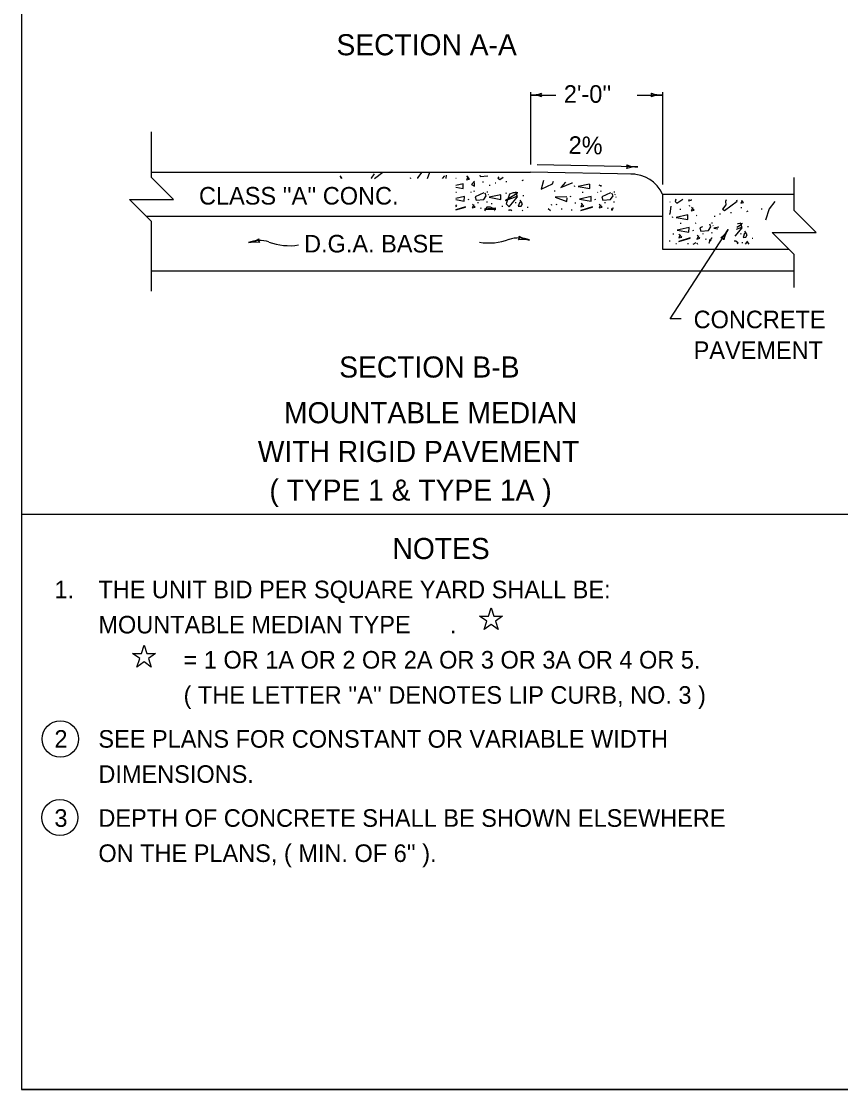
# Model space of a CAD drawing. Extents: x 1007 to 1035.5, y 1000.5 to 1021.5.
# Drawn here: x 1007 to 1016.32, y 1000.5 to 1012.65 of the extents above; entities that cross this region are included whole.
import ezdxf

# ---------------------------------------------------------------- set-up
doc = ezdxf.new("R2010")
doc.units = 0
for name, color, linetype in [('Level 1', 7, 'Continuous'), ('Level 10', 7, 'Continuous'), ('Level 11', 7, 'Continuous')]:
    doc.layers.add(name, color=color, linetype=linetype)

msp = doc.modelspace()

# ---------------------------------------------------------------- linework, layer by layer
at = {"layer": 'Level 1'}
for p, q in [((1012.79, 1011.849), (1012.79, 1011.026)), ((1012.79, 1011.815), (1013.079, 1011.815)), ((1012.912, 1011.815), (1013.03, 1011.815)), ((1014.005, 1011.815), (1014.29, 1011.815)), ((1014.023, 1011.815), (1014.29, 1011.815)), ((1014.29, 1011.849), (1014.29, 1010.796)), ((1014.011, 1010.998), (1012.866, 1011.022)), ((1008.481, 1010.937), (1012.79, 1010.937)), ((1013.976, 1010.913), (1012.79, 1010.937)), ((1014.29, 1010.687), (1014.29, 1010.062)), ((1014.29, 1010.687), (1015.79, 1010.687)), ((1008.419, 1010.437), (1014.29, 1010.437)), ((1014.379, 1009.269), (1015.04, 1010.284)), ((1014.29, 1010.062), (1015.728, 1010.062)), ((1015.79, 1009.812), (1008.481, 1009.812)), ((1014.504, 1009.269), (1014.379, 1009.269)), ((1007, 1007.047), (1016.5, 1007.047))]:
    msp.add_line(p, q, dxfattribs=at)
for points in [[(1008.481, 1009.585), (1008.481, 1010.375), (1008.231, 1010.625), (1008.731, 1010.625), (1008.481, 1010.875), (1008.481, 1011.395)], [(1011.013, 1010.92), (1010.977, 1010.87)], [(1011.016, 1010.866), (1011.11, 1010.937)], [(1011.556, 1010.937), (1011.507, 1010.874)], [(1011.62, 1010.866), (1011.644, 1010.937)], [(1011.83, 1010.866), (1011.834, 1010.905)], [(1012.214, 1010.903), (1012.219, 1010.887)], [(1010.649, 1010.866), (1010.625, 1010.894)], [(1010.639, 1010.886), (1010.629, 1010.866)], [(1010.977, 1010.87), (1010.983, 1010.866)], [(1011.428, 1010.869), (1011.417, 1010.867)], [(1011.507, 1010.874), (1011.504, 1010.866)], [(1011.812, 1010.895), (1011.785, 1010.866)], [(1011.945, 1010.865), (1011.942, 1010.865)], [(1011.942, 1010.767), (1012.024, 1010.752), (1012.025, 1010.805)], [(1012.025, 1010.804), (1011.942, 1010.786)], [(1012.081, 1010.886), (1012.064, 1010.851), (1012.097, 1010.859), (1012.067, 1010.894)], [(1012.154, 1010.835), (1012.121, 1010.797), (1012.154, 1010.78), (1012.153, 1010.819)], [(1012.219, 1010.887), (1012.306, 1010.894)], [(1012.255, 1010.824), (1012.244, 1010.823)], [(1012.333, 1010.787), (1012.322, 1010.786)], [(1012.398, 1010.814), (1012.387, 1010.813)], [(1012.43, 1010.885), (1012.419, 1010.87)], [(1012.419, 1010.87), (1012.441, 1010.853)], [(1012.441, 1010.853), (1012.478, 1010.881)], [(1012.52, 1010.828), (1012.509, 1010.826)], [(1012.708, 1010.845), (1012.691, 1010.838)], [(1012.94, 1010.844), (1012.91, 1010.743)], [(1012.91, 1010.743), (1013.042, 1010.806)], [(1013.042, 1010.806), (1013.051, 1010.835)], [(1013.19, 1010.824), (1013.134, 1010.762)], [(1013.134, 1010.762), (1013.266, 1010.815)], [(1013.266, 1010.815), (1013.267, 1010.818)], [(1013.295, 1010.777), (1013.284, 1010.775)], [(1013.461, 1010.802), (1013.333, 1010.776)], [(1013.333, 1010.776), (1013.466, 1010.752)], [(1013.466, 1010.752), (1013.467, 1010.802)], [(1013.569, 1010.793), (1013.596, 1010.78)], [(1013.596, 1010.78), (1013.596, 1010.791)], [(1015.79, 1009.625), (1015.79, 1010), (1015.54, 1010.25), (1016.04, 1010.25), (1015.79, 1010.5), (1015.79, 1010.875)], [(1011.949, 1010.707), (1011.942, 1010.706)], [(1011.942, 1010.625), (1012.038, 1010.608), (1012.039, 1010.661)], [(1012.039, 1010.659), (1011.942, 1010.639)], [(1012.114, 1010.711), (1012.109, 1010.707)], [(1012.153, 1010.721), (1012.142, 1010.719)], [(1012.26, 1010.702), (1012.161, 1010.656), (1012.171, 1010.62), (1012.258, 1010.627), (1012.287, 1010.667), (1012.275, 1010.699)], [(1012.306, 1010.711), (1012.295, 1010.709)], [(1012.314, 1010.679), (1012.308, 1010.682)], [(1012.454, 1010.68), (1012.32, 1010.652), (1012.453, 1010.628), (1012.454, 1010.681)], [(1012.517, 1010.697), (1012.506, 1010.696)], [(1012.638, 1010.696), (1012.508, 1010.615), (1012.638, 1010.664), (1012.623, 1010.715)], [(1012.647, 1010.704), (1012.595, 1010.703), (1012.552, 1010.686), (1012.514, 1010.578), (1012.548, 1010.542), (1012.643, 1010.658), (1012.626, 1010.706)], [(1012.714, 1010.67), (1012.703, 1010.668)], [(1013.071, 1010.722), (1013.06, 1010.721)], [(1013.202, 1010.657), (1013.072, 1010.652), (1013.204, 1010.602), (1013.209, 1010.645)], [(1013.248, 1010.66), (1013.237, 1010.658)], [(1013.481, 1010.659), (1013.346, 1010.631), (1013.48, 1010.608), (1013.481, 1010.661)], [(1013.391, 1010.707), (1013.38, 1010.706)], [(1013.556, 1010.711), (1013.551, 1010.707)], [(1013.595, 1010.721), (1013.584, 1010.719)], [(1013.702, 1010.702), (1013.603, 1010.656), (1013.613, 1010.62), (1013.7, 1010.627), (1013.729, 1010.667), (1013.717, 1010.699)], [(1013.748, 1010.711), (1013.737, 1010.709)], [(1013.756, 1010.679), (1013.75, 1010.682)], [(1011.942, 1010.548), (1011.954, 1010.551), (1011.942, 1010.566)], [(1012.052, 1010.542), (1011.942, 1010.509)], [(1011.942, 1010.509), (1012.052, 1010.539)], [(1012.088, 1010.626), (1012.077, 1010.624)], [(1012.145, 1010.564), (1012.129, 1010.53), (1012.162, 1010.538), (1012.131, 1010.573)], [(1012.201, 1010.588), (1012.189, 1010.587)], [(1012.293, 1010.538), (1012.269, 1010.497)], [(1012.303, 1010.598), (1012.292, 1010.597)], [(1012.335, 1010.538), (1012.293, 1010.538)], [(1012.383, 1010.516), (1012.335, 1010.538)], [(1012.354, 1010.578), (1012.343, 1010.577)], [(1012.476, 1010.547), (1012.465, 1010.546)], [(1012.629, 1010.588), (1012.618, 1010.587)], [(1012.668, 1010.596), (1012.652, 1010.549), (1012.686, 1010.55), (1012.698, 1010.578), (1012.672, 1010.62)], [(1012.765, 1010.537), (1012.754, 1010.536)], [(1013.033, 1010.564), (1013.022, 1010.563)], [(1013.091, 1010.568), (1013.08, 1010.566)], [(1013.306, 1010.585), (1013.295, 1010.583)], [(1013.38, 1010.578), (1013.363, 1010.543), (1013.396, 1010.551), (1013.366, 1010.586)], [(1013.494, 1010.542), (1013.363, 1010.503), (1013.494, 1010.539)], [(1013.53, 1010.626), (1013.519, 1010.624)], [(1013.587, 1010.564), (1013.571, 1010.53), (1013.604, 1010.538), (1013.573, 1010.573)], [(1013.643, 1010.588), (1013.631, 1010.587)], [(1013.732, 1010.533), (1013.711, 1010.497)], [(1013.745, 1010.598), (1013.734, 1010.597)], [(1013.764, 1010.653), (1013.762, 1010.652)], [(1013.762, 1010.652), (1013.764, 1010.652)], [(1014.378, 1010.598), (1014.375, 1010.597)], [(1014.38, 1010.462), (1014.389, 1010.552)], [(1014.445, 1010.631), (1014.437, 1010.605)], [(1014.437, 1010.605), (1014.456, 1010.585)], [(1014.456, 1010.585), (1014.525, 1010.629)], [(1014.597, 1010.628), (1014.589, 1010.61)], [(1014.589, 1010.61), (1014.622, 1010.619)], [(1014.603, 1010.553), (1014.592, 1010.552)], [(1014.622, 1010.619), (1014.615, 1010.627)], [(1014.636, 1010.533), (1014.619, 1010.498), (1014.653, 1010.506), (1014.622, 1010.541)], [(1015.011, 1010.567), (1014.975, 1010.517)], [(1014.997, 1010.501), (1015.14, 1010.609)], [(1015.017, 1010.623), (1015.007, 1010.602)], [(1015.007, 1010.602), (1015.011, 1010.567)], [(1015.14, 1010.609), (1015.138, 1010.619)], [(1015.197, 1010.617), (1015.181, 1010.583)], [(1015.181, 1010.583), (1015.214, 1010.592)], [(1015.195, 1010.533), (1015.184, 1010.532)], [(1015.214, 1010.592), (1015.192, 1010.617)], [(1015.568, 1010.604), (1015.504, 1010.522)], [(1012.231, 1010.527), (1012.22, 1010.525)], [(1012.398, 1010.528), (1012.267, 1010.517), (1012.397, 1010.517)], [(1012.38, 1010.497), (1012.385, 1010.503)], [(1012.545, 1010.507), (1012.54, 1010.497)], [(1012.576, 1010.506), (1012.545, 1010.507)], [(1012.58, 1010.497), (1012.568, 1010.505)], [(1012.702, 1010.505), (1012.696, 1010.497)], [(1013.017, 1010.497), (1012.99, 1010.52)], [(1013.152, 1010.517), (1013.141, 1010.515)], [(1013.265, 1010.506), (1013.254, 1010.505)], [(1013.673, 1010.527), (1013.662, 1010.525)], [(1013.728, 1010.519), (1013.709, 1010.517)], [(1013.709, 1010.517), (1013.728, 1010.517)], [(1014.37, 1010.458), (1014.38, 1010.462)], [(1014.409, 1010.424), (1014.398, 1010.423)], [(1014.581, 1010.451), (1014.446, 1010.423), (1014.579, 1010.4), (1014.581, 1010.452)], [(1014.501, 1010.513), (1014.49, 1010.511)], [(1014.681, 1010.449), (1014.677, 1010.444)], [(1014.677, 1010.444), (1014.681, 1010.442)], [(1014.889, 1010.434), (1014.878, 1010.433)], [(1014.953, 1010.461), (1014.942, 1010.46)], [(1014.975, 1010.517), (1014.997, 1010.501)], [(1015.076, 1010.475), (1015.065, 1010.474)], [(1015.263, 1010.493), (1015.247, 1010.486)], [(1015.425, 1010.516), (1015.414, 1010.515)], [(1015.504, 1010.522), (1015.465, 1010.39)], [(1014.594, 1010.307), (1014.46, 1010.279), (1014.593, 1010.255), (1014.594, 1010.308)], [(1014.504, 1010.355), (1014.493, 1010.353)], [(1014.67, 1010.359), (1014.664, 1010.354)], [(1014.745, 1010.317), (1014.717, 1010.304)], [(1014.717, 1010.304), (1014.726, 1010.268)], [(1014.814, 1010.275), (1014.843, 1010.315)], [(1014.843, 1010.315), (1014.83, 1010.347)], [(1014.862, 1010.358), (1014.85, 1010.357)], [(1014.869, 1010.327), (1014.864, 1010.329)], [(1014.934, 1010.311), (1014.875, 1010.299)], [(1014.875, 1010.299), (1014.922, 1010.291)], [(1015.119, 1010.208), (1015.198, 1010.306)], [(1015.135, 1010.289), (1015.194, 1010.311)], [(1015.194, 1010.343), (1015.138, 1010.309)], [(1015.151, 1010.35), (1015.146, 1010.348)], [(1015.202, 1010.352), (1015.151, 1010.35)], [(1015.194, 1010.311), (1015.179, 1010.363)], [(1015.198, 1010.306), (1015.181, 1010.353)], [(1015.27, 1010.317), (1015.259, 1010.316)], [(1014.419, 1010.232), (1014.408, 1010.231)], [(1014.493, 1010.225), (1014.476, 1010.19), (1014.51, 1010.199), (1014.479, 1010.233)], [(1014.607, 1010.189), (1014.477, 1010.15), (1014.607, 1010.187)], [(1014.644, 1010.273), (1014.633, 1010.272)], [(1014.701, 1010.212), (1014.684, 1010.177), (1014.717, 1010.185), (1014.687, 1010.22)], [(1014.726, 1010.268), (1014.814, 1010.275)], [(1014.756, 1010.235), (1014.745, 1010.234)], [(1014.787, 1010.174), (1014.776, 1010.173)], [(1014.849, 1010.185), (1014.819, 1010.135)], [(1014.858, 1010.246), (1014.847, 1010.244)], [(1014.857, 1010.185), (1014.849, 1010.185)], [(1015.185, 1010.235), (1015.174, 1010.234)], [(1015.223, 1010.243), (1015.208, 1010.196), (1015.241, 1010.198), (1015.254, 1010.225), (1015.227, 1010.267)], [(1015.321, 1010.184), (1015.31, 1010.183)], [(1014.378, 1010.154), (1014.367, 1010.152)], [(1014.453, 1010.123), (1014.442, 1010.122)], [(1014.586, 1010.123), (1014.575, 1010.122)], [(1014.672, 1010.132), (1014.638, 1010.116)], [(1014.693, 1010.114), (1014.688, 1010.129)], [(1014.819, 1010.135), (1014.826, 1010.134)], [(1014.845, 1010.166), (1014.822, 1010.164)], [(1014.822, 1010.164), (1014.844, 1010.164)], [(1015.131, 1010.153), (1015.108, 1010.154)], [(1015.151, 1010.135), (1015.123, 1010.152)], [(1015.14, 1010.123), (1015.151, 1010.135)], [(1015.205, 1010.133), (1015.194, 1010.132)], [(1015.258, 1010.152), (1015.231, 1010.12)], [(1015.262, 1010.139), (1015.247, 1010.139)], [(1015.278, 1010.118), (1015.262, 1010.139)]]:
    msp.add_lwpolyline(points, dxfattribs=at)
for points in [[(1012.212, 1005.888), (1012.312, 1005.888), (1012.343, 1005.983), (1012.374, 1005.888), (1012.474, 1005.888), (1012.393, 1005.829), (1012.424, 1005.734), (1012.343, 1005.793), (1012.262, 1005.734), (1012.293, 1005.829)], [(1008.264, 1005.462), (1008.365, 1005.462), (1008.396, 1005.557), (1008.427, 1005.462), (1008.527, 1005.462), (1008.446, 1005.403), (1008.477, 1005.308), (1008.396, 1005.367), (1008.315, 1005.308), (1008.346, 1005.403)]]:
    msp.add_lwpolyline(points, close=True, dxfattribs=at)
for centre in [(1007.443, 1004.489), (1007.438, 1003.596)]:
    msp.add_circle(centre, 0.206, dxfattribs=at)
for centre, radius, start, end in [((1012.79, 1012.206), 0.391, 270, 288.6688), ((1012.79, 1011.425), 0.391, 71.3472, 89.9939), ((1012.939, 1011.815), 0.0312, 138.7746, 220.8913), ((1014.141, 1011.815), 0.0312, 318.7746, 40.8913), ((1014.29, 1012.206), 0.391, 251.3472, 269.9939), ((1014.29, 1011.425), 0.391, 90, 108.6688), ((1014.29, 1011.425), 0.391, 89.9878, 90), ((1013.862, 1011.001), 0.0312, 317.5777, 39.6944), ((1014.019, 1011.388), 0.391, 250.1503, 268.797), ((1014.003, 1010.607), 0.391, 88.8031, 107.4719), ((1013.946, 1010.539), 0.375, 23.3284, 91.9741), ((1014.003, 1010.607), 0.391, 88.7909, 88.8031), ((1009.51, 1010.52), 0.391, 280.6039, 299.2726), ((1009.728, 1010.163), 0.0312, 149.3785, 231.4952), ((1012.313, 1010.81), 0.678, 261.2045, 290.1662), ((1012.653, 1009.821), 0.368, 69.7939, 106.7645), ((1012.634, 1010.194), 0.0312, 308.5049, 30.6215), ((1012.708, 1009.782), 0.391, 79.4023, 98.049), ((1012.852, 1010.55), 0.391, 240.7274, 259.3961), ((1014.713, 1010.497), 0.391, 308.2661, 326.9128), ((1014.959, 1010.16), 0.0312, 15.6935, 97.8102), ((1015.367, 1010.071), 0.391, 146.9189, 165.5877), ((1015.367, 1010.071), 0.391, 146.9067, 146.919), ((1009.709, 1009.791), 0.368, 73.2355, 110.2061), ((1009.654, 1009.752), 0.391, 81.951, 100.5977), ((1009.51, 1010.52), 0.391, 280.5916, 280.6039), ((1010.049, 1010.779), 0.678, 249.8338, 278.7955), ((1012.852, 1010.55), 0.391, 259.3961, 259.4084)]:
    msp.add_arc(centre, radius, start, end, dxfattribs=at)
at = {"layer": 'Level 10'}
for p in [(1007, 1021.5), (1035.5, 1000.5)]:
    msp.add_line(p, (1007, 1000.5), dxfattribs=at)
at = {"layer": 'Level 11'}
msp.add_lwpolyline([(1007, 1000.5), (1035.5, 1000.5), (1035.5, 1021.5), (1007, 1021.5)], close=True, dxfattribs=at)

# ---------------------------------------------------------------- texts
at = {"layer": 'Level 1'}
for s, height, p in [('SECTION A-A', 0.24, (1010.584, 1012.267)), ("2'-0''", 0.2, (1013.17, 1011.727)), ("CLASS ''A'' CONC.", 0.2, (1009.02, 1010.569)), ('D.G.A. BASE', 0.2, (1010.215, 1010.024)), ('CONCRETE', 0.2, (1014.646, 1009.162)), ('PAVEMENT', 0.2, (1014.646, 1008.812)), ('SECTION B-B', 0.24, (1010.615, 1008.601)), ('MOUNTABLE MEDIAN', 0.24, (1009.987, 1008.081)), (' WITH RIGID PAVEMENT', 0.24, (1009.6, 1007.641)), ('( TYPE 1 & TYPE 1A )', 0.24, (1009.821, 1007.201)), ('NOTES', 0.24, (1011.221, 1006.536)), ('1.', 0.2, (1007.376, 1006.09)), ('THE UNIT BID PER SQUARE YARD SHALL BE:', 0.2, (1007.876, 1006.09)), ('MOUNTABLE MEDIAN TYPE      .', 0.2, (1007.876, 1005.69)), ('= 1 OR 1A OR 2 OR 2A OR 3 OR 3A OR 4 OR 5.', 0.2, (1008.845, 1005.29)), ("( THE LETTER ''A'' DENOTES LIP CURB, NO. 3 )", 0.2, (1008.845, 1004.89)), ('2', 0.2, (1007.376, 1004.39)), ('SEE PLANS FOR CONSTANT OR VARIABLE WIDTH', 0.2, (1007.876, 1004.39)), ('DIMENSIONS.', 0.2, (1007.876, 1003.99)), ('3', 0.2, (1007.376, 1003.49)), ('DEPTH OF CONCRETE SHALL BE SHOWN ELSEWHERE', 0.2, (1007.876, 1003.49)), ("ON THE PLANS, ( MIN. OF 6'' ).", 0.2, (1007.876, 1003.09))]:
    msp.add_text(s, height=height, dxfattribs=at).set_placement(p)
msp.add_text('2%', height=0.2, rotation=358.8058, dxfattribs=at).set_placement((1013.222, 1011.147))

doc.saveas('drawing.dxf')
